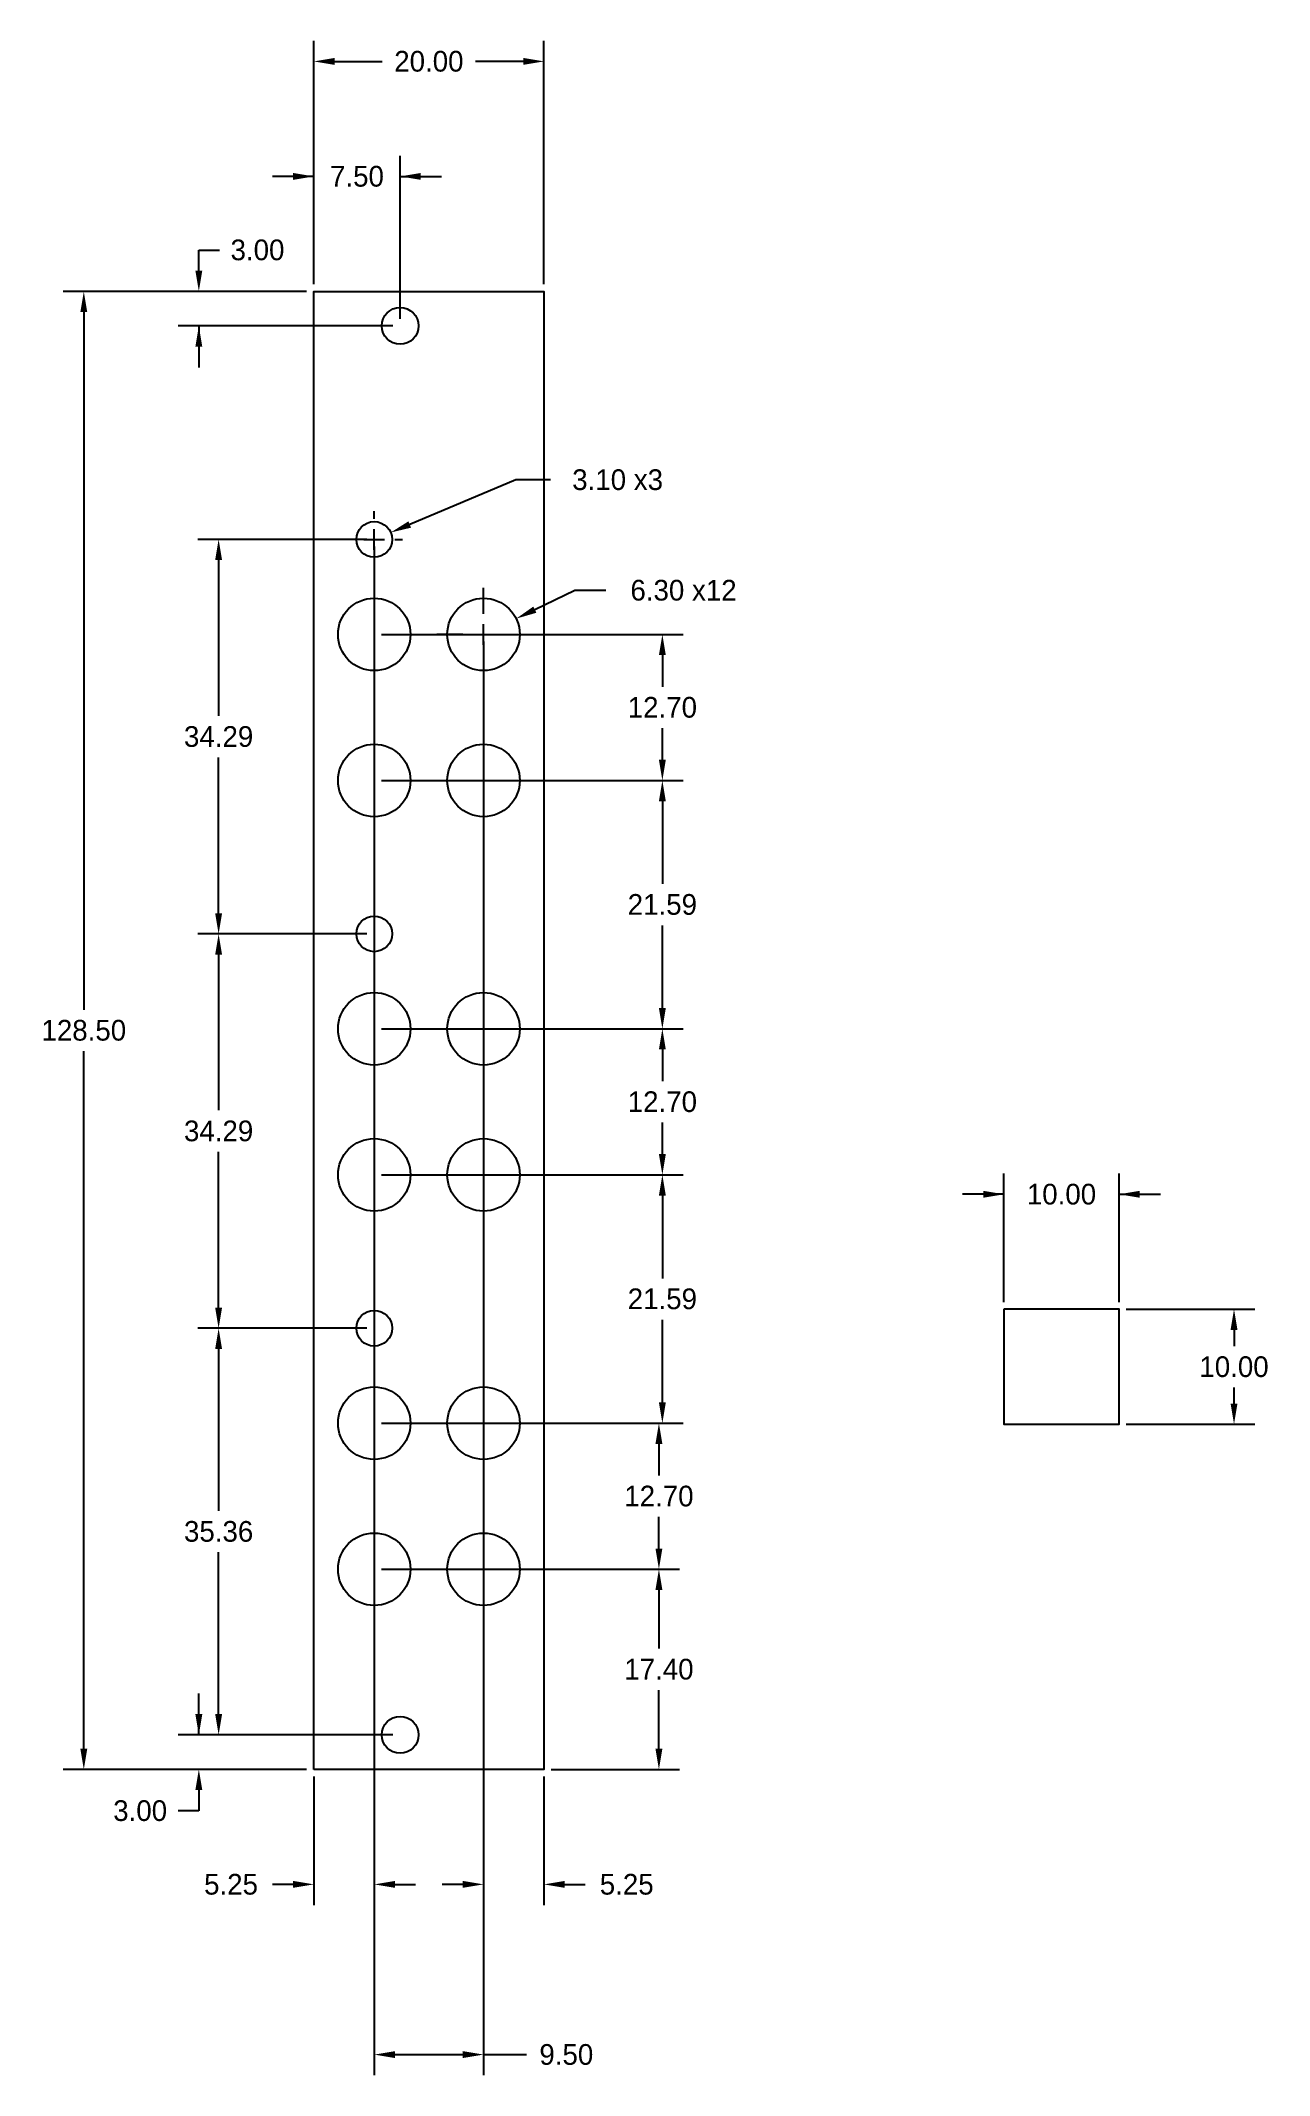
# Model space of a CAD drawing. Header units: millimetres. Extents: x -24 to 83, y -27 to 150.
import ezdxf

# ---------------------------------------------------------------- set-up
doc = ezdxf.new("R2010")
doc.units = ezdxf.units.MM
doc.header["$MEASUREMENT"] = 0
doc.layers.add('Dimensions', color=1, linetype='Continuous', plot=False)
for name, color, linetype in [('Knobs', 3, 'Continuous'), ('Panel', 7, 'Continuous'), ('ScaleHelp', 3, 'Continuous')]:
    doc.layers.add(name, color=color, linetype=linetype)
doc.dimstyles.get("Standard").update_dxf_attribs({"dimscale": 10, "dimtxt": 0.18, "dimasz": 0.18, "dimexe": 0.18, "dimexo": 0.0625, "dimgap": 0.09, "dimtad": 0, "dimtih": 1, "dimtoh": 1, "dimzin": 0, "dimdsep": 46, "dimtxsty": 'Standard', "dimcen": -0.09, "dimadec": 0, "dimazin": 0, "dimtfac": 1, "dimtdec": 4, "dimtofl": 0, "dimtmove": 0, "dimatfit": 3, "dimfxl": 1, "dimtolj": 1, "dimtzin": 0, "dimarcsym": 0})

# ---------------------------------------------------------------- blocks, each defined once
blk = doc.blocks.new('*D116')
at = {"layer": 'Defpoints', "color": 0}
for p in [(70, 50), (60, 40), (70, 40)]:
    blk.add_point(p, dxfattribs=at)
at = {"layer": 'ScaleHelp', "color": 0, "lineweight": -2}
for p, q in [((60, 40.625), (60, 51.8)), ((70, 40.625), (70, 51.8)), ((60, 50), (56.4, 50)), ((70, 50), (73.6, 50))]:
    blk.add_line(p, q, dxfattribs=at)
at = {"layer": 'ScaleHelp', "color": 0}
for points in [[(58.2, 49.7), (58.2, 50.3), (60, 50)], [(71.8, 50.3), (71.8, 49.7), (70, 50)]]:
    blk.add_solid(points, dxfattribs=at)
at = {"layer": 'ScaleHelp', "color": 0, "insert": (65, 50), "char_height": 1.8, "attachment_point": 5}
blk.add_mtext('\\A1;10.00', dxfattribs=at)
blk = doc.blocks.new('*D117')
at = {"layer": 'Defpoints', "color": 0}
for p in [(70, 40), (70, 30), (80, 30)]:
    blk.add_point(p, dxfattribs=at)
at = {"layer": 'ScaleHelp', "color": 0, "lineweight": -2}
for p, q in [((70.625, 40), (81.8, 40)), ((80, 38.2), (80, 36.8)), ((80, 31.8), (80, 33.2)), ((70.625, 30), (81.8, 30))]:
    blk.add_line(p, q, dxfattribs=at)
at = {"layer": 'ScaleHelp', "color": 0}
for points in [[(80.3, 38.2), (79.7, 38.2), (80, 40)], [(79.7, 31.8), (80.3, 31.8), (80, 30)]]:
    blk.add_solid(points, dxfattribs=at)
at = {"layer": 'ScaleHelp', "color": 0, "insert": (80, 35), "char_height": 1.8, "attachment_point": 5}
blk.add_mtext('\\A1;10.00', dxfattribs=at)
blk = doc.blocks.new('*D141')
at = {"layer": 'Defpoints', "color": 0}
for p in [(0, 138.5), (0, 128.5), (7.5, 125.5)]:
    blk.add_point(p, dxfattribs=at)
at = {"layer": 'Dimensions', "color": 0, "lineweight": -2}
for p, q in [((0, 129.125), (0, 140.3)), ((7.5, 126.125), (7.5, 140.3)), ((0, 138.5), (-3.6, 138.5)), ((7.5, 138.5), (11.1, 138.5))]:
    blk.add_line(p, q, dxfattribs=at)
at = {"layer": 'Dimensions', "color": 0}
for points in [[(-1.8, 138.2), (-1.8, 138.8), (0, 138.5)], [(9.3, 138.8), (9.3, 138.2), (7.5, 138.5)]]:
    blk.add_solid(points, dxfattribs=at)
at = {"layer": 'Dimensions', "color": 0, "insert": (3.75, 138.5), "char_height": 1.8, "attachment_point": 5}
blk.add_mtext('\\A1;7.50', dxfattribs=at)
blk = doc.blocks.new('*D142')
at = {"layer": 'Defpoints', "color": 0}
for p in [(0, 148.5), (0, 138.5), (20, 128.5)]:
    blk.add_point(p, dxfattribs=at)
at = {"layer": 'Dimensions', "color": 0, "lineweight": -2}
for p, q in [((0, 139.125), (0, 150.3)), ((20, 129.125), (20, 150.3)), ((1.8, 148.5), (5.95, 148.5)), ((18.2, 148.5), (14.05, 148.5))]:
    blk.add_line(p, q, dxfattribs=at)
at = {"layer": 'Dimensions', "color": 0}
for points in [[(1.8, 148.8), (1.8, 148.2), (0, 148.5)], [(18.2, 148.2), (18.2, 148.8), (20, 148.5)]]:
    blk.add_solid(points, dxfattribs=at)
at = {"layer": 'Dimensions', "color": 0, "insert": (10, 148.5), "char_height": 1.8, "attachment_point": 5}
blk.add_mtext('\\A1;20.00', dxfattribs=at)
blk = doc.blocks.new('*D143')
at = {"layer": 'Defpoints', "color": 0}
for p in [(-10, 128.5), (0, 128.5), (7.5, 125.5)]:
    blk.add_point(p, dxfattribs=at)
at = {"layer": 'Dimensions', "color": 0, "lineweight": -2}
for p, q in [((-10, 132.1), (-8.2, 132.1)), ((-10, 130.3), (-10, 132.1)), ((-0.625, 128.5), (-11.8, 128.5)), ((6.875, 125.5), (-11.8, 125.5)), ((-10, 125.5), (-10, 121.9))]:
    blk.add_line(p, q, dxfattribs=at)
at = {"layer": 'Dimensions', "color": 0}
for points in [[(-10.3, 130.3), (-9.7, 130.3), (-10, 128.5)], [(-9.7, 123.7), (-10.3, 123.7), (-10, 125.5)]]:
    blk.add_solid(points, dxfattribs=at)
at = {"layer": 'Dimensions', "color": 0, "insert": (-4.9, 132.1), "char_height": 1.8, "attachment_point": 5}
blk.add_mtext('\\A1;3.00', dxfattribs=at)
blk = doc.blocks.new('*D144')
at = {"layer": 'Defpoints', "color": 0}
for p in [(0, 128.5), (-20, 0), (0, 0)]:
    blk.add_point(p, dxfattribs=at)
at = {"layer": 'Dimensions', "color": 0, "lineweight": -2}
for p, q in [((-0.625, 128.5), (-21.8, 128.5)), ((-20, 126.7), (-20, 66.05)), ((-20, 1.8), (-20, 62.45)), ((-0.625, 0), (-21.8, 0))]:
    blk.add_line(p, q, dxfattribs=at)
at = {"layer": 'Dimensions', "color": 0}
for points in [[(-19.7, 126.7), (-20.3, 126.7), (-20, 128.5)], [(-20.3, 1.8), (-19.7, 1.8), (-20, 0)]]:
    blk.add_solid(points, dxfattribs=at)
at = {"layer": 'Dimensions', "color": 0, "insert": (-20, 64.25), "char_height": 1.8, "attachment_point": 5}
blk.add_mtext('\\A1;128.50', dxfattribs=at)
blk = doc.blocks.new('*D145')
at = {"layer": 'Defpoints', "color": 0}
for p in [(7.5, 3), (-10, 0), (0, 0)]:
    blk.add_point(p, dxfattribs=at)
at = {"layer": 'Dimensions', "color": 0, "lineweight": -2}
for p, q in [((-10, 3), (-10, 6.6)), ((6.875, 3), (-11.8, 3)), ((-0.625, 0), (-11.8, 0)), ((-10, -1.8), (-10, -3.6)), ((-10, -3.6), (-11.8, -3.6))]:
    blk.add_line(p, q, dxfattribs=at)
at = {"layer": 'Dimensions', "color": 0}
for points in [[(-10.3, 4.8), (-9.7, 4.8), (-10, 3)], [(-9.7, -1.8), (-10.3, -1.8), (-10, 0)]]:
    blk.add_solid(points, dxfattribs=at)
at = {"layer": 'Dimensions', "color": 0, "insert": (-15.1, -3.6), "char_height": 1.8, "attachment_point": 5}
blk.add_mtext('\\A1;3.00', dxfattribs=at)
blk = doc.blocks.new('*D146')
at = {"layer": 'Defpoints', "color": 0}
for p in [(5.25, 17.4), (20, 0), (30, 0)]:
    blk.add_point(p, dxfattribs=at)
at = {"layer": 'Dimensions', "color": 0, "lineweight": -2}
for p, q in [((5.875, 17.4), (31.8, 17.4)), ((30, 15.6), (30, 10.5)), ((30, 1.8), (30, 6.9)), ((20.625, 0), (31.8, 0))]:
    blk.add_line(p, q, dxfattribs=at)
at = {"layer": 'Dimensions', "color": 0}
for points in [[(30.3, 15.6), (29.7, 15.6), (30, 17.4)], [(29.7, 1.8), (30.3, 1.8), (30, 0)]]:
    blk.add_solid(points, dxfattribs=at)
at = {"layer": 'Dimensions', "color": 0, "insert": (30, 8.7), "char_height": 1.8, "attachment_point": 5}
blk.add_mtext('\\A1;17.40', dxfattribs=at)
blk = doc.blocks.new('*D155')
at = {"layer": 'Defpoints', "color": 0}
for p in [(5.25, 51.69), (14.75, 30.1), (30.3, 30.1)]:
    blk.add_point(p, dxfattribs=at)
at = {"layer": 'Dimensions', "color": 0, "lineweight": -2}
for p, q in [((5.88, 51.69), (32.1, 51.69)), ((30.3, 49.89), (30.3, 42.69)), ((30.3, 31.9), (30.3, 39.09)), ((15.38, 30.1), (32.1, 30.1))]:
    blk.add_line(p, q, dxfattribs=at)
at = {"layer": 'Dimensions', "color": 0}
for points in [[(30.6, 49.89), (30, 49.89), (30.3, 51.69)], [(30, 31.9), (30.6, 31.9), (30.3, 30.1)]]:
    blk.add_solid(points, dxfattribs=at)
at = {"layer": 'Dimensions', "color": 0, "insert": (30.3, 40.9), "char_height": 1.8, "attachment_point": 5}
blk.add_mtext('\\A1;21.59', dxfattribs=at)
blk = doc.blocks.new('*D156')
at = {"layer": 'Defpoints', "color": 0}
for p in [(5.25, 64.39), (14.75, 51.69), (30.3, 51.69)]:
    blk.add_point(p, dxfattribs=at)
at = {"layer": 'Dimensions', "color": 0, "lineweight": -2}
for p, q in [((5.88, 64.39), (32.1, 64.39)), ((30.3, 62.59), (30.3, 59.84)), ((30.3, 53.49), (30.3, 56.24)), ((15.38, 51.69), (32.1, 51.69))]:
    blk.add_line(p, q, dxfattribs=at)
at = {"layer": 'Dimensions', "color": 0}
for points in [[(30.6, 62.59), (30, 62.59), (30.3, 64.39)], [(30, 53.49), (30.6, 53.49), (30.3, 51.69)]]:
    blk.add_solid(points, dxfattribs=at)
at = {"layer": 'Dimensions', "color": 0, "insert": (30.3, 58.04), "char_height": 1.8, "attachment_point": 5}
blk.add_mtext('\\A1;12.70', dxfattribs=at)
blk = doc.blocks.new('*D157')
at = {"layer": 'Defpoints', "color": 0}
for p in [(5.25, 85.98), (14.75, 64.39), (30.3, 64.39)]:
    blk.add_point(p, dxfattribs=at)
at = {"layer": 'Dimensions', "color": 0, "lineweight": -2}
for p, q in [((5.88, 85.98), (32.1, 85.98)), ((30.3, 84.18), (30.3, 76.99)), ((30.3, 66.19), (30.3, 73.38)), ((15.38, 64.39), (32.1, 64.39))]:
    blk.add_line(p, q, dxfattribs=at)
at = {"layer": 'Dimensions', "color": 0}
for points in [[(30.6, 84.18), (30, 84.18), (30.3, 85.98)], [(30, 66.19), (30.6, 66.19), (30.3, 64.39)]]:
    blk.add_solid(points, dxfattribs=at)
at = {"layer": 'Dimensions', "color": 0, "insert": (30.3, 75.19), "char_height": 1.8, "attachment_point": 5}
blk.add_mtext('\\A1;21.59', dxfattribs=at)
blk = doc.blocks.new('*D158')
at = {"layer": 'Defpoints', "color": 0}
for p in [(5.25, 98.68), (14.75, 85.98), (30.3, 85.98)]:
    blk.add_point(p, dxfattribs=at)
at = {"layer": 'Dimensions', "color": 0, "lineweight": -2}
for p, q in [((5.88, 98.68), (32.1, 98.68)), ((30.3, 96.88), (30.3, 94.13)), ((30.3, 87.78), (30.3, 90.53)), ((15.38, 85.98), (32.1, 85.98))]:
    blk.add_line(p, q, dxfattribs=at)
at = {"layer": 'Dimensions', "color": 0}
for points in [[(30.6, 96.88), (30, 96.88), (30.3, 98.68)], [(30, 87.78), (30.6, 87.78), (30.3, 85.98)]]:
    blk.add_solid(points, dxfattribs=at)
at = {"layer": 'Dimensions', "color": 0, "insert": (30.3, 92.33), "char_height": 1.8, "attachment_point": 5}
blk.add_mtext('\\A1;12.70', dxfattribs=at)
blk = doc.blocks.new('*D159')
at = {"layer": 'Defpoints', "color": 0}
for p in [(-8.28, 38.35), (5.25, 38.35), (6.88, 3)]:
    blk.add_point(p, dxfattribs=at)
at = {"layer": 'Dimensions', "color": 0, "lineweight": -2}
for p, q in [((4.62, 38.35), (-10.08, 38.35)), ((-8.28, 36.55), (-8.28, 22.48)), ((-8.28, 4.8), (-8.28, 18.88)), ((6.25, 3), (-10.08, 3))]:
    blk.add_line(p, q, dxfattribs=at)
at = {"layer": 'Dimensions', "color": 0}
for points in [[(-7.98, 36.55), (-8.58, 36.55), (-8.28, 38.35)], [(-8.58, 4.8), (-7.98, 4.8), (-8.28, 3)]]:
    blk.add_solid(points, dxfattribs=at)
at = {"layer": 'Dimensions', "color": 0, "insert": (-8.28, 20.68), "char_height": 1.8, "attachment_point": 5}
blk.add_mtext('\\A1;35.36', dxfattribs=at)
blk = doc.blocks.new('*D162')
at = {"layer": 'Defpoints', "color": 0}
for p in [(5.25, 98.68), (0, 0), (0, -10)]:
    blk.add_point(p, dxfattribs=at)
at = {"layer": 'Dimensions', "color": 0, "lineweight": -2}
for p, q in [((5.25, 98.055), (5.25, -11.8)), ((0, -0.625), (0, -11.8)), ((-1.8, -10), (-3.6, -10)), ((7.05, -10), (8.85, -10))]:
    blk.add_line(p, q, dxfattribs=at)
at = {"layer": 'Dimensions', "color": 0}
for points in [[(-1.8, -10.3), (-1.8, -9.7), (0, -10)], [(7.05, -9.7), (7.05, -10.3), (5.25, -10)]]:
    blk.add_solid(points, dxfattribs=at)
at = {"layer": 'Dimensions', "color": 0, "insert": (-7.2, -10), "char_height": 1.8, "attachment_point": 5}
blk.add_mtext('\\A1;5.25', dxfattribs=at)
blk = doc.blocks.new('*D165')
at = {"layer": 'Defpoints', "color": 0}
for p in [(5.25, 106.935), (14.75, 17.4), (14.75, -24.8)]:
    blk.add_point(p, dxfattribs=at)
at = {"layer": 'Dimensions', "color": 0, "lineweight": -2}
for p, q in [((5.25, 106.31), (5.25, -26.6)), ((14.75, 16.775), (14.75, -26.6)), ((7.05, -24.8), (12.95, -24.8)), ((14.75, -24.8), (18.5, -24.8))]:
    blk.add_line(p, q, dxfattribs=at)
at = {"layer": 'Dimensions', "color": 0}
for points in [[(7.05, -24.5), (7.05, -25.1), (5.25, -24.8)], [(12.95, -25.1), (12.95, -24.5), (14.75, -24.8)]]:
    blk.add_solid(points, dxfattribs=at)
at = {"layer": 'Dimensions', "color": 0, "insert": (21.95, -24.8), "char_height": 1.8, "attachment_point": 5}
blk.add_mtext('\\A1;9.50', dxfattribs=at)
blk = doc.blocks.new('*D166')
at = {"layer": 'Defpoints', "color": 0}
for p in [(14.75, 98.68), (20, 0), (20, -10)]:
    blk.add_point(p, dxfattribs=at)
at = {"layer": 'Dimensions', "color": 0, "lineweight": -2}
for p, q in [((14.75, 98.055), (14.75, -11.8)), ((20, -0.625), (20, -11.8)), ((12.95, -10), (11.15, -10)), ((21.8, -10), (23.6, -10))]:
    blk.add_line(p, q, dxfattribs=at)
at = {"layer": 'Dimensions', "color": 0}
for points in [[(12.95, -10.3), (12.95, -9.7), (14.75, -10)], [(21.8, -9.7), (21.8, -10.3), (20, -10)]]:
    blk.add_solid(points, dxfattribs=at)
at = {"layer": 'Dimensions', "color": 0, "insert": (27.2, -10), "char_height": 1.8, "attachment_point": 5}
blk.add_mtext('\\A1;5.25', dxfattribs=at)
blk = doc.blocks.new('*D167')
at = {"layer": 'Defpoints', "color": 0}
for p in [(5.25, 30.1), (14.45, 17.4), (30, 17.4)]:
    blk.add_point(p, dxfattribs=at)
at = {"layer": 'Dimensions', "color": 0, "lineweight": -2}
for p, q in [((5.88, 30.1), (31.8, 30.1)), ((30, 28.3), (30, 25.55)), ((30, 19.2), (30, 21.95)), ((15.08, 17.4), (31.8, 17.4))]:
    blk.add_line(p, q, dxfattribs=at)
at = {"layer": 'Dimensions', "color": 0}
for points in [[(30.3, 28.3), (29.7, 28.3), (30, 30.1)], [(29.7, 19.2), (30.3, 19.2), (30, 17.4)]]:
    blk.add_solid(points, dxfattribs=at)
at = {"layer": 'Dimensions', "color": 0, "insert": (30, 23.75), "char_height": 1.8, "attachment_point": 5}
blk.add_mtext('\\A1;12.70', dxfattribs=at)
blk = doc.blocks.new('*D169')
at = {"layer": 'Defpoints', "color": 0}
for p in [(3.82, 106.33), (6.68, 107.54)]:
    blk.add_point(p, dxfattribs=at)
at = {"layer": 'Dimensions', "color": 0, "lineweight": -2}
for p, q in [((17.56, 112.12), (8.34, 108.23)), ((20.56, 112.12), (17.56, 112.12))]:
    blk.add_line(p, q, dxfattribs=at)
at = {"layer": 'Dimensions', "color": 0}
for p, q in [((5.25, 108.73), (5.25, 109.39)), ((3.45, 106.94), (2.8, 106.94)), ((4.35, 106.94), (6.15, 106.94)), ((5.25, 106.03), (5.25, 107.83)), ((7.05, 106.94), (7.7, 106.94)), ((5.25, 105.14), (5.25, 104.48))]:
    blk.add_line(p, q, dxfattribs=at)
blk.add_solid([(8.22, 108.51), (8.45, 107.96), (6.68, 107.54)], dxfattribs=at)
at = {"layer": 'Dimensions', "color": 0, "insert": (26.41, 112.12), "char_height": 1.8, "attachment_point": 5}
blk.add_mtext('\\A1;3.10 x3', dxfattribs=at)
blk = doc.blocks.new('*D170')
at = {"layer": 'Defpoints', "color": 0}
for p in [(17.59, 100.05), (11.91, 97.31)]:
    blk.add_point(p, dxfattribs=at)
at = {"layer": 'Dimensions', "color": 0}
for p, q in [((14.75, 100.48), (14.75, 102.73)), ((14.75, 97.78), (14.75, 99.58)), ((12.95, 98.68), (10.7, 98.68)), ((13.85, 98.68), (15.65, 98.68)), ((16.55, 98.68), (18.8, 98.68)), ((14.75, 96.88), (14.75, 94.63))]:
    blk.add_line(p, q, dxfattribs=at)
at = {"layer": 'Dimensions', "color": 0, "lineweight": -2}
for p, q in [((22.69, 102.51), (19.21, 100.83)), ((25.39, 102.51), (22.69, 102.51))]:
    blk.add_line(p, q, dxfattribs=at)
at = {"layer": 'Dimensions', "color": 0}
blk.add_solid([(19.08, 101.1), (19.34, 100.56), (17.59, 100.05)], dxfattribs=at)
at = {"layer": 'Dimensions', "color": 0, "insert": (32.14, 102.51), "char_height": 1.8, "attachment_point": 5}
blk.add_mtext('\\A1;6.30 x12', dxfattribs=at)
blk = doc.blocks.new('*D172')
at = {"layer": 'Defpoints', "color": 0}
for p in [(-8.28, 72.64), (5.25, 72.64), (5.25, 38.35)]:
    blk.add_point(p, dxfattribs=at)
at = {"layer": 'Dimensions', "color": 0, "lineweight": -2}
for p, q in [((4.62, 72.64), (-10.08, 72.64)), ((-8.28, 70.84), (-8.28, 57.3)), ((-8.28, 40.15), (-8.28, 53.7)), ((4.62, 38.35), (-10.08, 38.35))]:
    blk.add_line(p, q, dxfattribs=at)
at = {"layer": 'Dimensions', "color": 0}
for points in [[(-7.98, 70.84), (-8.58, 70.84), (-8.28, 72.64)], [(-8.58, 40.15), (-7.98, 40.15), (-8.28, 38.35)]]:
    blk.add_solid(points, dxfattribs=at)
at = {"layer": 'Dimensions', "color": 0, "insert": (-8.28, 55.5), "char_height": 1.8, "attachment_point": 5}
blk.add_mtext('\\A1;34.29', dxfattribs=at)
blk = doc.blocks.new('*D173')
at = {"layer": 'Defpoints', "color": 0}
for p in [(-8.28, 106.94), (5.25, 106.94), (5.25, 72.64)]:
    blk.add_point(p, dxfattribs=at)
at = {"layer": 'Dimensions', "color": 0, "lineweight": -2}
for p, q in [((4.62, 106.94), (-10.08, 106.94)), ((-8.28, 105.14), (-8.28, 91.59)), ((-8.28, 74.44), (-8.28, 87.99)), ((4.62, 72.64), (-10.08, 72.64))]:
    blk.add_line(p, q, dxfattribs=at)
at = {"layer": 'Dimensions', "color": 0}
for points in [[(-7.98, 105.14), (-8.58, 105.14), (-8.28, 106.94)], [(-8.58, 74.44), (-7.98, 74.44), (-8.28, 72.64)]]:
    blk.add_solid(points, dxfattribs=at)
at = {"layer": 'Dimensions', "color": 0, "insert": (-8.28, 89.79), "char_height": 1.8, "attachment_point": 5}
blk.add_mtext('\\A1;34.29', dxfattribs=at)

msp = doc.modelspace()

# ---------------------------------------------------------------- linework, layer by layer
at = {"layer": 'Knobs'}
for centre in [(67.12, 101.22), (20.765, 17.4)]:
    msp.add_circle(centre, 0, dxfattribs=at)
at = {"layer": 'Panel'}
msp.add_lwpolyline([(0, 0), (0, 128.5), (20, 128.5), (20, 0)], close=True, dxfattribs=at)
for centre, radius in [((7.5, 125.5), 1.6), ((5.25, 106.935), 1.55), ((5.25, 98.68), 3.15), ((14.75, 98.68), 3.15), ((5.25, 85.98), 3.15), ((14.75, 85.98), 3.15), ((5.25, 72.645), 1.55), ((5.25, 64.39), 3.15), ((14.75, 64.39), 3.15), ((5.25, 51.69), 3.15), ((14.75, 51.69), 3.15), ((5.25, 38.355), 1.55), ((5.25, 30.1), 3.15), ((14.75, 30.1), 3.15), ((5.25, 17.4), 3.15), ((14.75, 17.4), 3.15), ((7.5, 3), 1.6)]:
    msp.add_circle(centre, radius, dxfattribs=at)
at = {"layer": 'ScaleHelp'}
msp.add_lwpolyline([(60, 40), (60, 30), (70, 30), (70, 40)], close=True, dxfattribs=at)

# ---------------------------------------------------------------- dimensions: what is measured, and where the dimension line sits
at = {"layer": 'Dimensions'}
for base, p1, p2, picture, middle in [((0, 148.5), (20, 128.5), (0, 138.5), '*D142', (10, 148.5)), ((0, 138.5), (7.5, 125.5), (0, 128.5), '*D141', (3.75, 138.5)), ((0, -10), (5.25, 98.68), (0, 0), '*D162', (-7.2, -10)), ((20, -10), (14.75, 98.68), (20, 0), '*D166', (27.2, -10))]:
    dim = msp.add_linear_dim(base=base, p1=p1, p2=p2, dimstyle='Standard', dxfattribs=at)
    dim.commit()
    dim.dimension.update_dxf_attribs({"geometry": picture, "text_midpoint": middle})
for base, p1, p2, picture, middle in [((-10, 128.5), (7.5, 125.5), (0, 128.5), '*D143', (-4.9, 132.1)), ((-20, 0), (0, 128.5), (0, 0), '*D144', (-20, 64.25)), ((-8.282, 106.935), (5.25, 72.645), (5.25, 106.935), '*D173', (-8.282, 89.79)), ((30.298, 85.98), (5.25, 98.68), (14.75, 85.98), '*D158', (30.298, 92.33)), ((30.298, 64.39), (5.25, 85.98), (14.75, 64.39), '*D157', (30.298, 75.185)), ((-8.282, 72.645), (5.25, 38.355), (5.25, 72.645), '*D172', (-8.282, 55.5)), ((30.298, 51.69), (5.25, 64.39), (14.75, 51.69), '*D156', (30.298, 58.04)), ((30.298, 30.1), (5.25, 51.69), (14.75, 30.1), '*D155', (30.298, 40.895)), ((-8.281804373, 38.355), (6.875, 3), (5.25, 38.355), '*D159', (-8.281804373, 20.6775)), ((30, 17.4), (5.25, 30.1), (14.452, 17.4), '*D167', (30, 23.75)), ((30, 0), (5.25, 17.4), (20, 0), '*D146', (30, 8.7)), ((-10, 0), (7.5, 3), (0, 0), '*D145', (-15.1, -3.6))]:
    dim = msp.add_linear_dim(base=base, p1=p1, p2=p2, angle=90, dimstyle='Standard', dxfattribs=at)
    dim.commit()
    dim.dimension.update_dxf_attribs({"geometry": picture, "text_midpoint": middle})
for p1, p2, override, picture, middle in [((3.821, 106.334), (6.679, 107.536), {"dimpost": '<> x3'}, '*D169', (26.413, 112.116)), ((11.913, 97.311), (17.587, 100.049), {"dimpost": '<> x12'}, '*D170', (32.14, 102.51))]:
    dim = msp.add_diameter_dim_2p(p1=p1, p2=p2, dimstyle='Standard', override=override, dxfattribs=at)
    dim.commit()
    dim.dimension.update_dxf_attribs({"geometry": picture, "text_midpoint": middle, "dimtype": 163})
dim = msp.add_linear_dim(base=(14.75, -24.8), p1=(5.25, 106.935), p2=(14.75, 17.4), dimstyle='Standard', dxfattribs=at)
dim.commit()
dim.dimension.update_dxf_attribs({"geometry": '*D165', "text_midpoint": (21.95, -24.8), "dimtype": 160})
at = {"layer": 'ScaleHelp'}
dim = msp.add_linear_dim(base=(70, 50), p1=(60, 40), p2=(70, 40), dimstyle='Standard', dxfattribs=at)
dim.commit()
dim.dimension.update_dxf_attribs({"geometry": '*D116', "text_midpoint": (65, 50)})
dim = msp.add_linear_dim(base=(80, 30), p1=(70, 40), p2=(70, 30), angle=90, dimstyle='Standard', dxfattribs=at)
dim.commit()
dim.dimension.update_dxf_attribs({"geometry": '*D117', "text_midpoint": (80, 35)})

doc.saveas('drawing.dxf')
